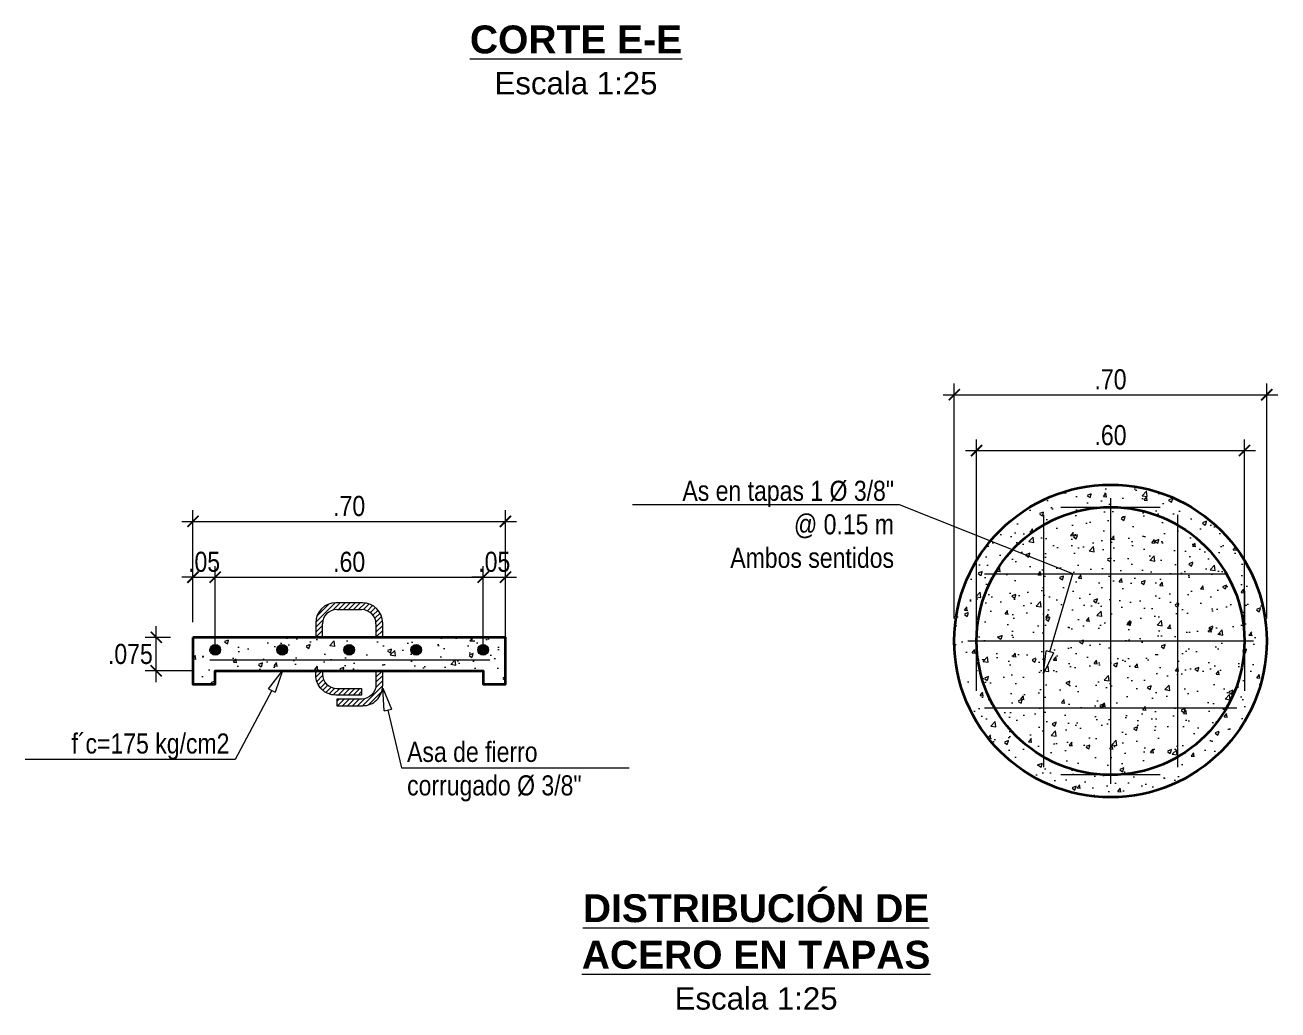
# Model space of a CAD drawing. Header units: metres. Extents: x 0 to 1843, y 1434 to 1492.
# Drawn here: x 1829.98 to 1832.786, y 1468.997 to 1471.202 of the extents above; entities that cross this region are included whole.
import ezdxf
from ezdxf import colors
from ezdxf.entities.mleader import LeaderData, LeaderLine
from ezdxf.math import Vec2, Vec3

# ---------------------------------------------------------------- set-up
doc = ezdxf.new("R2010")
doc.units = ezdxf.units.M
doc.header["$LTSCALE"] = 0.005
for name, color, linetype, lineweight in [('-Acero', 152, 'Continuous', 9), ('-Achurado', 251, 'Continuous', 5), ('-Acotado', 251, 'Continuous', 5), ('-Corte', 7, 'Continuous', 35), ('-Textos', 7, 'Continuous', 20), ('-Vista', 148, 'Continuous', 9)]:
    doc.layers.add(name, color=color, linetype=linetype, lineweight=lineweight)
doc.styles.add('-Arial Narrow', font='ARIALN.TTF')
doc.dimstyles.new('Esc 1_25', dxfattribs={"dimscale": 0.025, "dimtxt": 1.8, "dimasz": 1, "dimexe": 1, "dimexo": 2, "dimgap": 0.45, "dimtad": 2, "dimtih": 1, "dimtoh": 1, "dimzin": 4, "dimdsep": 46, "dimtxsty": '-Arial Narrow', "dimblk": 'ARCHTICK', "dimcen": 1, "dimdle": 1, "dimclrd": 256, "dimclre": 256, "dimclrt": 7, "dimadec": 0, "dimazin": 0, "dimtfac": 1, "dimtix": 1, "dimtmove": 1, "dimatfit": 2, "dimldrblk": 'ARCHTICK', "dimfxl": 1, "dimtolj": 2, "dimlwd": 5, "dimlwe": 0, "dimarcsym": 0})

# ---------------------------------------------------------------- blocks, each defined once
blk = doc.blocks.new('Asa de fierro corrugado')
at = {"layer": '-Vista'}
h = blk.add_hatch(dxfattribs=at)
h.set_pattern_fill('ANSI31', color=256, scale=0.0025)
h.set_pattern_definition([(45, (-1549.186777, -1467.416816), (-0.005612660076, 0.005612660076), [])])
h.paths.add_polyline_path([(0.06, 0.0302), (0.06, 0), (0.075, 0), (0.075, 0.0323, 0.414214), (0.03, 0.0773), (-0.03, 0.0773, 0.414214), (-0.075, 0.0323), (-0.075, 0), (-0.06, 0), (-0.06, 0.0302, -0.414214), (-0.0279, 0.0623), (0.0279, 0.0623, -0.414214)])
h.paths.add_polyline_path([(0.075, -0.1081), (0.075, -0.075), (0.06, -0.075), (0.06, -0.106, -0.414214), (0.0279, -0.1381), (-0.0279, -0.1381), (-0.0279, -0.1531), (0.03, -0.1531, 0.414214)])
h.paths.add_polyline_path([(-0.06, -0.0822), (-0.06, -0.075), (-0.075, -0.075), (-0.075, -0.0842, 0.414214), (-0.03, -0.1292), (0.0279, -0.1292), (0.0279, -0.1142), (-0.0279, -0.1142, -0.414214)])
for p, q in [((0.03, 0.0773), (-0.03, 0.0773)), ((-0.0279, 0.0623), (0.0279, 0.0623)), ((-0.075, 0.0323), (-0.075, 0)), ((-0.06, 0), (-0.06, 0.0302)), ((0.06, 0.0302), (0.06, 0)), ((0.075, 0), (0.075, 0.0323)), ((-0.075, 0), (-0.06, 0)), ((0.06, 0), (0.075, 0)), ((-0.075, -0.075), (-0.06, -0.075)), ((-0.025, -0.0756), (-0.0244, -0.075)), ((0.075, -0.075), (0.06, -0.075))]:
    blk.add_line(p, q, dxfattribs=at)
for points in [[(-0.06, -0.075), (-0.06, -0.0822, 0.414214), (-0.0279, -0.1142), (0.0279, -0.1142), (0.0279, -0.1292), (-0.03, -0.1292, -0.414214), (-0.075, -0.0842), (-0.075, -0.075)], [(0.06, -0.075), (0.06, -0.106, -0.414214), (0.0279, -0.1381), (-0.0279, -0.1381), (-0.0279, -0.1531), (0.03, -0.1531, 0.414214), (0.075, -0.1081), (0.075, -0.075)]]:
    blk.add_lwpolyline(points, format="xyb", dxfattribs=at)
for centre, radius, start, end in [((-0.03, 0.0323), 0.045, 90, 180), ((-0.0279, 0.0302), 0.0321, 90, 180), ((0.0279, 0.0302), 0.0321, 360, 90), ((0.03, 0.0323), 0.045, 360, 90)]:
    blk.add_arc(centre, radius, start, end, dxfattribs=at)
blk = doc.blocks.new('_ClosedBlank')
at = {"color": 0, "linetype": 'ByBlock', "lineweight": -2}
for p, q in [((-1, 0.167), (0, 0)), ((-1, 0.167), (-1, -0.167)), ((0, 0), (-1, -0.167))]:
    blk.add_line(p, q, dxfattribs=at)
blk = doc.blocks.new('_ArchTick')
at = {"color": 0, "linetype": 'ByBlock', "const_width": 0.15}
blk.add_lwpolyline([(-0.5, -0.5), (0.5, 0.5)], dxfattribs=at)
blk = doc.blocks.new('*D496')
at = {"layer": '-Acotado', "lineweight": 5, "transparency": 16777216}
blk.add_line((1830.2734, 1469.7311), (1830.2734, 1469.8561), dxfattribs=at)
at = {"layer": '-Acotado', "lineweight": 0, "transparency": 16777216}
for p, q in [((1830.3057, 1469.8311), (1830.2484, 1469.8311)), ((1830.3557, 1469.7561), (1830.2484, 1469.7561))]:
    blk.add_line(p, q, dxfattribs=at)
at = {"layer": 'Defpoints', "color": 0, "transparency": 16777216}
for p in [(1830.2734, 1469.8311), (1830.3557, 1469.8311), (1830.4057, 1469.7561)]:
    blk.add_point(p, dxfattribs=at)
at = {"layer": '-Acotado', "lineweight": 5, "transparency": 16777216, "xscale": 0.025, "yscale": 0.025, "zscale": 0.025}
for p, rotation in [((1830.2734, 1469.8311), 90), ((1830.2734, 1469.7561), 270)]:
    blk.add_blockref('_ArchTick', p, dxfattribs=dict(at, rotation=rotation))
at = {"layer": '-Acotado', "color": 7, "transparency": 16777216, "insert": (1830.2155, 1469.7936), "char_height": 0.045, "attachment_point": 5, "style": '-Arial Narrow'}
blk.add_mtext('\\A2;.075', dxfattribs=at)
blk = doc.blocks.new('*D497')
at = {"layer": '-Acotado', "lineweight": 0, "transparency": 16777216}
for p, q in [((1830.3557, 1469.8653), (1830.3557, 1469.9908)), ((1830.4057, 1469.8061), (1830.4057, 1469.9908))]:
    blk.add_line(p, q, dxfattribs=at)
at = {"layer": '-Acotado', "lineweight": 5, "transparency": 16777216}
for p, q in [((1830.3557, 1469.9658), (1830.3307, 1469.9658)), ((1830.3557, 1469.9658), (1830.4057, 1469.9658)), ((1830.4057, 1469.9658), (1830.4307, 1469.9658))]:
    blk.add_line(p, q, dxfattribs=at)
at = {"layer": 'Defpoints', "color": 0, "transparency": 16777216}
for p in [(1830.4057, 1469.9658), (1830.3557, 1469.8153), (1830.4057, 1469.7561)]:
    blk.add_point(p, dxfattribs=at)
at = {"layer": '-Acotado', "lineweight": 5, "transparency": 16777216, "xscale": 0.025, "yscale": 0.025, "zscale": 0.025}
blk.add_blockref('_ArchTick', (1830.3557, 1469.9658), dxfattribs=at)
at = {"layer": '-Acotado', "lineweight": 5, "transparency": 16777216, "xscale": 0.025, "yscale": 0.025, "zscale": 0.025, "rotation": 180}
blk.add_blockref('_ArchTick', (1830.4057, 1469.9658), dxfattribs=at)
at = {"layer": '-Acotado', "color": 7, "transparency": 16777216, "insert": (1830.3807, 1470), "char_height": 0.045, "attachment_point": 5, "style": '-Arial Narrow'}
blk.add_mtext('\\A2;.05', dxfattribs=at)
blk = doc.blocks.new('*D464')
at = {"layer": '-Acotado', "lineweight": 0, "transparency": 16777216}
for p, q in [((1830.4057, 1469.8061), (1830.4057, 1469.9908)), ((1831.0057, 1469.8061), (1831.0057, 1469.9908))]:
    blk.add_line(p, q, dxfattribs=at)
at = {"layer": '-Acotado', "lineweight": 5, "transparency": 16777216}
blk.add_line((1830.3807, 1469.9658), (1831.0307, 1469.9658), dxfattribs=at)
at = {"layer": 'Defpoints', "color": 0, "transparency": 16777216}
for p in [(1831.0057, 1469.9658), (1830.4057, 1469.7561), (1831.0057, 1469.7561)]:
    blk.add_point(p, dxfattribs=at)
at = {"layer": '-Acotado', "lineweight": 5, "transparency": 16777216, "xscale": 0.025, "yscale": 0.025, "zscale": 0.025, "rotation": 180}
blk.add_blockref('_ArchTick', (1830.4057, 1469.9658), dxfattribs=at)
at = {"layer": '-Acotado', "lineweight": 5, "transparency": 16777216, "xscale": 0.025, "yscale": 0.025, "zscale": 0.025}
blk.add_blockref('_ArchTick', (1831.0057, 1469.9658), dxfattribs=at)
at = {"layer": '-Acotado', "color": 7, "transparency": 16777216, "insert": (1830.7057, 1470), "char_height": 0.045, "attachment_point": 5, "style": '-Arial Narrow'}
blk.add_mtext('\\A2;.60', dxfattribs=at)
blk = doc.blocks.new('*D465')
at = {"layer": '-Acotado', "lineweight": 0, "transparency": 16777216}
for p, q in [((1831.0057, 1469.8061), (1831.0057, 1469.9908)), ((1831.0557, 1469.8068), (1831.0557, 1469.9908))]:
    blk.add_line(p, q, dxfattribs=at)
at = {"layer": '-Acotado', "lineweight": 5, "transparency": 16777216}
for p, q in [((1831.0057, 1469.9658), (1830.9807, 1469.9658)), ((1831.0057, 1469.9658), (1831.0557, 1469.9658)), ((1831.0557, 1469.9658), (1831.0807, 1469.9658))]:
    blk.add_line(p, q, dxfattribs=at)
at = {"layer": 'Defpoints', "color": 0, "transparency": 16777216}
for p in [(1831.0557, 1469.9658), (1831.0057, 1469.7561), (1831.0557, 1469.7568)]:
    blk.add_point(p, dxfattribs=at)
at = {"layer": '-Acotado', "lineweight": 5, "transparency": 16777216, "xscale": 0.025, "yscale": 0.025, "zscale": 0.025}
blk.add_blockref('_ArchTick', (1831.0057, 1469.9658), dxfattribs=at)
at = {"layer": '-Acotado', "lineweight": 5, "transparency": 16777216, "xscale": 0.025, "yscale": 0.025, "zscale": 0.025, "rotation": 180}
blk.add_blockref('_ArchTick', (1831.0557, 1469.9658), dxfattribs=at)
at = {"layer": '-Acotado', "color": 7, "transparency": 16777216, "insert": (1831.0307, 1470), "char_height": 0.045, "attachment_point": 5, "style": '-Arial Narrow'}
blk.add_mtext('\\A2;.05', dxfattribs=at)
blk = doc.blocks.new('*D466')
at = {"layer": '-Acotado', "lineweight": 0, "transparency": 16777216}
for p, q in [((1832.1112, 1469.873), (1832.1112, 1470.2744)), ((1832.7112, 1469.873), (1832.7112, 1470.2744))]:
    blk.add_line(p, q, dxfattribs=at)
at = {"layer": '-Acotado', "lineweight": 5, "transparency": 16777216}
blk.add_line((1832.0862, 1470.2494), (1832.7362, 1470.2494), dxfattribs=at)
at = {"layer": 'Defpoints', "color": 0, "transparency": 16777216}
for p in [(1832.7112, 1470.2494), (1832.1112, 1469.823), (1832.7112, 1469.823)]:
    blk.add_point(p, dxfattribs=at)
at = {"layer": '-Acotado', "lineweight": 5, "transparency": 16777216, "xscale": 0.025, "yscale": 0.025, "zscale": 0.025, "rotation": 180}
blk.add_blockref('_ArchTick', (1832.1112, 1470.2494), dxfattribs=at)
at = {"layer": '-Acotado', "lineweight": 5, "transparency": 16777216, "xscale": 0.025, "yscale": 0.025, "zscale": 0.025}
blk.add_blockref('_ArchTick', (1832.7112, 1470.2494), dxfattribs=at)
at = {"layer": '-Acotado', "color": 7, "transparency": 16777216, "insert": (1832.4112, 1470.2837), "char_height": 0.045, "attachment_point": 5, "style": '-Arial Narrow'}
blk.add_mtext('\\A2;.60', dxfattribs=at)
blk = doc.blocks.new('*D498')
at = {"layer": '-Acotado', "lineweight": 0, "transparency": 16777216}
for p, q in [((1832.0612, 1469.873), (1832.0612, 1470.3994)), ((1832.7612, 1469.873), (1832.7612, 1470.3994))]:
    blk.add_line(p, q, dxfattribs=at)
at = {"layer": '-Acotado', "lineweight": 5, "transparency": 16777216}
blk.add_line((1832.0362, 1470.3744), (1832.7862, 1470.3744), dxfattribs=at)
at = {"layer": 'Defpoints', "color": 0, "transparency": 16777216}
for p in [(1832.7612, 1470.3744), (1832.0612, 1469.823), (1832.7612, 1469.823)]:
    blk.add_point(p, dxfattribs=at)
at = {"layer": '-Acotado', "lineweight": 5, "transparency": 16777216, "xscale": 0.025, "yscale": 0.025, "zscale": 0.025, "rotation": 180}
blk.add_blockref('_ArchTick', (1832.0612, 1470.3744), dxfattribs=at)
at = {"layer": '-Acotado', "lineweight": 5, "transparency": 16777216, "xscale": 0.025, "yscale": 0.025, "zscale": 0.025}
blk.add_blockref('_ArchTick', (1832.7612, 1470.3744), dxfattribs=at)
at = {"layer": '-Acotado', "color": 7, "transparency": 16777216, "insert": (1832.4112, 1470.4087), "char_height": 0.045, "attachment_point": 5, "style": '-Arial Narrow'}
blk.add_mtext('\\A2;.70', dxfattribs=at)
blk = doc.blocks.new('*D499')
at = {"layer": '-Acotado', "lineweight": 0, "transparency": 16777216}
for p, q in [((1830.3557, 1469.8811), (1830.3557, 1470.1158)), ((1831.0557, 1469.8811), (1831.0557, 1470.1158))]:
    blk.add_line(p, q, dxfattribs=at)
at = {"layer": '-Acotado', "lineweight": 5, "transparency": 16777216}
blk.add_line((1830.3307, 1470.0908), (1831.0807, 1470.0908), dxfattribs=at)
at = {"layer": 'Defpoints', "color": 0, "transparency": 16777216}
for p in [(1831.0557, 1470.0908), (1830.3557, 1469.8311), (1831.0557, 1469.8311)]:
    blk.add_point(p, dxfattribs=at)
at = {"layer": '-Acotado', "lineweight": 5, "transparency": 16777216, "xscale": 0.025, "yscale": 0.025, "zscale": 0.025, "rotation": 180}
blk.add_blockref('_ArchTick', (1830.3557, 1470.0908), dxfattribs=at)
at = {"layer": '-Acotado', "lineweight": 5, "transparency": 16777216, "xscale": 0.025, "yscale": 0.025, "zscale": 0.025}
blk.add_blockref('_ArchTick', (1831.0557, 1470.0908), dxfattribs=at)
at = {"layer": '-Acotado', "color": 7, "transparency": 16777216, "insert": (1830.7057, 1470.125), "char_height": 0.045, "attachment_point": 5, "style": '-Arial Narrow'}
blk.add_mtext('\\A2;.70', dxfattribs=at)

msp = doc.modelspace()

# ---------------------------------------------------------------- hatches: boundary and pattern name
at = {"layer": '-Acero', "ltscale": 3}
for points in [[(1830.40569, 1469.81505, 1), (1830.40569, 1469.79105, 1)], [(1830.55569, 1469.81505, 1), (1830.55569, 1469.79105, 1)], [(1830.70569, 1469.81505, 1), (1830.70569, 1469.79105, 1)], [(1830.85569, 1469.81505, 1), (1830.85569, 1469.79105, 1)], [(1831.00569, 1469.81505, 1), (1831.00569, 1469.79105, 1)]]:
    msp.add_hatch(color=256, dxfattribs=at).paths.add_polyline_path(points)
at = {"layer": '-Achurado'}
h = msp.add_hatch(dxfattribs=at)
h.set_pattern_fill('AR-CONC', color=256, scale=0.0005)
h.set_pattern_definition([(50, (249.89705, -16.33941), (0.0910923345, -0.0079695428), [0.009525, -0.104775]), (355, (249.89705, -16.33941), (-0.0176217107, 0.0955284226), [0.00762, -0.083820292]), (100.4514447, (249.90464, -16.340075), (0.0734706235, 0.087558876), [0.0080950044, -0.0890451223]), (46.1842, (249.89705, -16.31401), (0.1355395204, -0.021021164), [0.0142875, -0.1571625]), (96.6355576, (249.90835, -16.31576), (0.118702067, 0.123713062), [0.012142512, -0.133567804]), (351.184151, (249.89705, -16.31401), (0.118702067, 0.123713062), [0.0114299835, -0.125729866]), (21, (249.90975, -16.32036), (0.0758071956, -0.051132599), [0.009525, -0.104775]), (326, (249.90975, -16.32036), (0.030901014, 0.092093983), [0.00762, -0.08382]), (71.451445, (249.91607, -16.32462), (0.1067082096, 0.0409613844), [0.0080950044, -0.0890449688]), (37.5, (249.89705, -16.33941), (0.00154430163, 0.04227751944), [0, -0.082804, 0, -0.08509, 0, -0.0841375]), (7.5, (249.89705, -16.33941), (0.0334098313, 0.0500902874), [0, -0.048514, 0, -0.080899, 0, -0.0320675]), (327.5, (249.86873, -16.33941), (0.0677952976, -0.002864372), [0, -0.03175, 0, -0.09906, 0, -0.131445]), (317.5, (249.85603, -16.33941), (0.0740645907, 0.0127132455), [0, -0.041275, 0, -0.065786, 0, -0.093345])])
edge = h.paths.add_edge_path()
edge.add_arc((1832.41125, 1469.82298), 0.35, 0, 360)
h = msp.add_hatch(dxfattribs=at)
h.set_pattern_fill('AR-CONC', color=256, scale=0.0005)
h.set_pattern_definition([(50, (249.51763, -16.47195), (0.0910923345, -0.0079695428), [0.009525, -0.104775]), (355, (249.51763, -16.47195), (-0.0176217107, 0.0955284226), [0.00762, -0.083820292]), (100.4514447, (249.52522, -16.47261), (0.0734706235, 0.087558876), [0.0080950044, -0.0890451223]), (46.1842, (249.51763, -16.44655), (0.1355395204, -0.021021164), [0.0142875, -0.1571625]), (96.6355576, (249.52892, -16.4483), (0.118702067, 0.123713062), [0.012142512, -0.133567804]), (351.184151, (249.51763, -16.44655), (0.118702067, 0.123713062), [0.0114299835, -0.125729866]), (21, (249.53033, -16.4529), (0.0758071956, -0.051132599), [0.009525, -0.104775]), (326, (249.53033, -16.4529), (0.030901014, 0.092093983), [0.00762, -0.08382]), (71.451445, (249.53665, -16.45716), (0.1067082096, 0.0409613844), [0.0080950044, -0.0890449688]), (37.5, (249.51763, -16.471946), (0.00154430163, 0.04227751944), [0, -0.082804, 0, -0.08509, 0, -0.0841375]), (7.5, (249.51763, -16.471946), (0.0334098313, 0.0500902874), [0, -0.048514, 0, -0.080899, 0, -0.0320675]), (327.5, (249.48931, -16.471946), (0.0677952976, -0.002864372), [0, -0.03175, 0, -0.09906, 0, -0.131445]), (317.5, (249.47661, -16.471946), (0.0740645907, 0.0127132455), [0, -0.041275, 0, -0.065786, 0, -0.093345])])
h.paths.add_polyline_path([(1830.35569, 1469.83105), (1830.35569, 1469.72605), (1830.40569, 1469.72605), (1830.40569, 1469.75605), (1831.00569, 1469.75605), (1831.00569, 1469.72605), (1831.05569, 1469.72605), (1831.05569, 1469.83105)])

# ---------------------------------------------------------------- linework, layer by layer
at = {"layer": '-Acero', "ltscale": 3}
msp.add_line((1830.39318, 1469.78105), (1831.02058, 1469.78105), dxfattribs=at)
for points in [[(1832.41125, 1470.14298), (1832.41125, 1469.50298)], [(1832.26125, 1470.10564), (1832.26125, 1469.54031)], [(1832.29989, 1470.12298), (1832.5226, 1470.12298)], [(1832.56125, 1470.10564), (1832.56125, 1469.54031)], [(1832.12858, 1469.97298), (1832.67105, 1469.97298)], [(1832.11125, 1469.71162), (1832.11125, 1469.93433)], [(1832.71125, 1469.93433), (1832.71125, 1469.71162)], [(1832.09125, 1469.82298), (1832.73125, 1469.82298)], [(1832.12858, 1469.67298), (1832.69391, 1469.67298)], [(1832.5226, 1469.52298), (1832.29989, 1469.52298)]]:
    msp.add_lwpolyline(points, dxfattribs=at)
for centre in [(1830.40569, 1469.80305), (1830.55569, 1469.80305), (1830.70569, 1469.80305), (1830.85569, 1469.80305), (1831.00569, 1469.80305)]:
    msp.add_circle(centre, 0.012, dxfattribs=at)
at = {"layer": '-Corte', "ltscale": 3}
msp.add_lwpolyline([(1830.35569, 1469.83105), (1830.35569, 1469.72605), (1830.40569, 1469.72605), (1830.40569, 1469.75605), (1831.00569, 1469.75605), (1831.00569, 1469.72605), (1831.05569, 1469.72605), (1831.05569, 1469.83105)], close=True, dxfattribs=at)
at = {"layer": '-Corte'}
for radius in [0.35, 0.3]:
    msp.add_circle((1832.41125, 1469.82298), radius, dxfattribs=at)

# ---------------------------------------------------------------- block references
at = {"layer": '-Acotado'}
msp.add_blockref('Asa de fierro corrugado', (1830.70569, 1469.83105), dxfattribs=at)

# ---------------------------------------------------------------- texts
at = {"layer": '-Textos', "char_height": 0.09375, "attachment_point": 5, "style": '-Arial Narrow'}
for s, insert in [('{\\fArial|b1|i0|c0|p34;\\H0.66667x;\\LCORTE E-E\\P\\fArial|b0|i0|c0|p34;\\H0.8x;\\lEscala 1:25}', (1831.21379, 1471.12393)), ('{\\fArial|b1|i0|c0|p34;\\H0.66667x;\\LDISTRIBUCIÓN DE\\PACERO EN TAPAS\\P\\fArial|b0|i0|c0|p34;\\H0.8x;\\lEscala 1:25}', (1831.61726, 1469.12625))]:
    msp.add_mtext(s, dxfattribs=dict(at, insert=insert))

# ---------------------------------------------------------------- dimensions: what is measured, and where the dimension line sits
at = {"layer": '-Acotado'}
for base, p1, p2, picture, middle in [((1832.76125, 1470.37443), (1832.06125, 1469.82298), (1832.76125, 1469.82298), '*D498', (1832.41125, 1470.37443)), ((1831.05569, 1470.0908), (1830.35569, 1469.83105), (1831.05569, 1469.83105), '*D499', (1830.70569, 1470.0908))]:
    dim = msp.add_linear_dim(base=base, p1=p1, p2=p2, dimstyle='Esc 1_25', override={"dimtmove": 0}, dxfattribs=at)
    dim.commit()
    dim.dimension.update_dxf_attribs({"geometry": picture, "text_midpoint": middle, "dimtype": 160})
for base, p1, p2, picture, middle in [((1832.71125, 1470.24943), (1832.11125, 1469.82298), (1832.71125, 1469.82298), '*D466', (1832.41125, 1470.28365)), ((1831.00569, 1469.9658), (1830.40569, 1469.75605), (1831.00569, 1469.75605), '*D464', (1830.70569, 1470.00003))]:
    dim = msp.add_linear_dim(base=base, p1=p1, p2=p2, dimstyle='Esc 1_25', override={"dimtmove": 0}, dxfattribs=at)
    dim.commit()
    dim.dimension.update_dxf_attribs({"geometry": picture, "text_midpoint": middle})
for base, p1, p2, picture, middle in [((1830.40569, 1469.9658), (1830.35569, 1469.81532), (1830.40569, 1469.75605), '*D497', (1830.38069, 1470.00003)), ((1831.05569, 1469.9658), (1831.00569, 1469.75605), (1831.05569, 1469.75678), '*D465', (1831.03069, 1470.00003))]:
    dim = msp.add_linear_dim(base=base, p1=p1, p2=p2, dimstyle='Esc 1_25', dxfattribs=at)
    dim.commit()
    dim.dimension.update_dxf_attribs({"geometry": picture, "text_midpoint": middle})
dim = msp.add_linear_dim(base=(1830.27343, 1469.83105), p1=(1830.40569, 1469.75605), p2=(1830.35569, 1469.83105), angle=90, dimstyle='Esc 1_25', override={"dimdec": 3}, dxfattribs=at)
dim.commit()
dim.dimension.update_dxf_attribs({"geometry": '*D496', "text_midpoint": (1830.21546, 1469.79355)})

# ---------------------------------------------------------------- leaders
ml = msp.add_multileader_mtext('Standard', dxfattribs=at)
ml.set_content('As en tapas 1 %%C 3/8" \\P@ 0.15 m\\PAmbos sentidos', color=7, style='-Arial Narrow')
ml.set_leader_properties(color=7, linetype='ByLayer', lineweight=0)
ml.set_arrow_properties(name='CLOSEDBLANK')
ml.build(insert=Vec2(0, 0))
ml.multileader.update_dxf_attribs({"has_dogleg": 0, "text_left_attachment_type": 6, "text_right_attachment_type": 6, "dogleg_length": 0, "arrow_head_size": 0.05, "scale": 0.025})
ctx = ml.context
ctx.base_point, ctx.scale, ctx.char_height, ctx.arrow_head_size, ctx.landing_gap_size, ctx.plane_origin = Vec3(1831.44205, 1470.12781), 0.025, 0.045, 0.05, 0.0125, Vec3(1832.26125, 1469.75047)
ctx.left_attachment, ctx.right_attachment, ctx.text_align_type = 6, 6, 2
notes = []
notes.append((ctx, [(0, (1, 1, 0), (1831.93869, 1470.12781), (-1, 0), 0, [(1, [(1832.26125, 1469.75047), (1832.32678, 1469.97298)], 0, [])])]))
ctx.mtext.insert, ctx.mtext.alignment, ctx.mtext.flow_direction = Vec3(1831.92619, 1470.18181), 3, 5
ml = msp.add_multileader_mtext('Standard', dxfattribs=at)
ml.set_content('f´c=175 kg/cm2', color=7, style='-Arial Narrow')
ml.set_leader_properties(color=7, linetype='ByLayer', lineweight=0)
ml.set_arrow_properties(name='CLOSEDBLANK')
ml.build(insert=Vec2(0, 0))
ml.multileader.update_dxf_attribs({"has_dogleg": 0, "text_left_attachment_type": 6, "text_right_attachment_type": 6, "dogleg_length": 0, "arrow_head_size": 0.05, "scale": 0.025})
ctx = ml.context
ctx.base_point, ctx.scale, ctx.char_height, ctx.arrow_head_size, ctx.landing_gap_size, ctx.plane_origin = Vec3(1830.07433, 1469.55765), 0.025, 0.045, 0.05, 0.0125, Vec3(1829.68324, 1470.00689)
ctx.left_attachment, ctx.right_attachment, ctx.text_align_type = 6, 6, 2
notes.append((ctx, [(1, (1, 1, 0), (1830.44993, 1469.55765), (-1, 0), 0, [(0, [(1830.55629, 1469.75605)], 0, [])])]))
ctx.mtext.insert, ctx.mtext.alignment, ctx.mtext.flow_direction = Vec3(1830.43743, 1469.61588), 3, 5
ml = msp.add_multileader_mtext('Standard', dxfattribs=at)
ml.set_content('Asa de fierro\\Pcorrugado %%C 3/8"', color=7, style='-Arial Narrow')
ml.set_leader_properties(color=7, linetype='ByLayer', lineweight=0)
ml.set_arrow_properties(name='CLOSEDBLANK')
ml.build(insert=Vec2(0, 0))
ml.multileader.update_dxf_attribs({"has_dogleg": 0, "text_left_attachment_type": 6, "text_right_attachment_type": 6, "dogleg_length": 0, "arrow_head_size": 0.05, "scale": 0.025})
ctx = ml.context
ctx.base_point, ctx.scale, ctx.char_height, ctx.arrow_head_size, ctx.landing_gap_size, ctx.plane_origin = Vec3(1830.82291, 1469.5389), 0.025, 0.045, 0.05, 0.0125, Vec3(1830.75394, 1469.31813)
ctx.left_attachment, ctx.right_attachment = 6, 6
notes.append((ctx, [(0, (1, 1, 0), (1830.82291, 1469.5389), (1, 0), 0, [(0, [(1830.78069, 1469.71705)], 0, [])])]))
ctx.mtext.insert, ctx.mtext.flow_direction = Vec3(1830.83541, 1469.59713), 5
for ctx, leaders in notes:
    for number, flags, end, landing, length, lines in leaders:
        leader = LeaderData()
        leader.index, (leader.has_last_leader_line, leader.has_dogleg_vector, leader.attachment_direction) = number, flags
        leader.last_leader_point, leader.dogleg_vector, leader.dogleg_length = Vec3(end), Vec3(landing), length
        for number, points, colour, breaks in lines:
            line = LeaderLine()
            line.index, line.vertices, line.color, line.breaks = number, Vec3.list(points), colors.encode_raw_color(colour), breaks
            leader.lines.append(line)
        ctx.leaders.append(leader)

doc.saveas('drawing.dxf')
